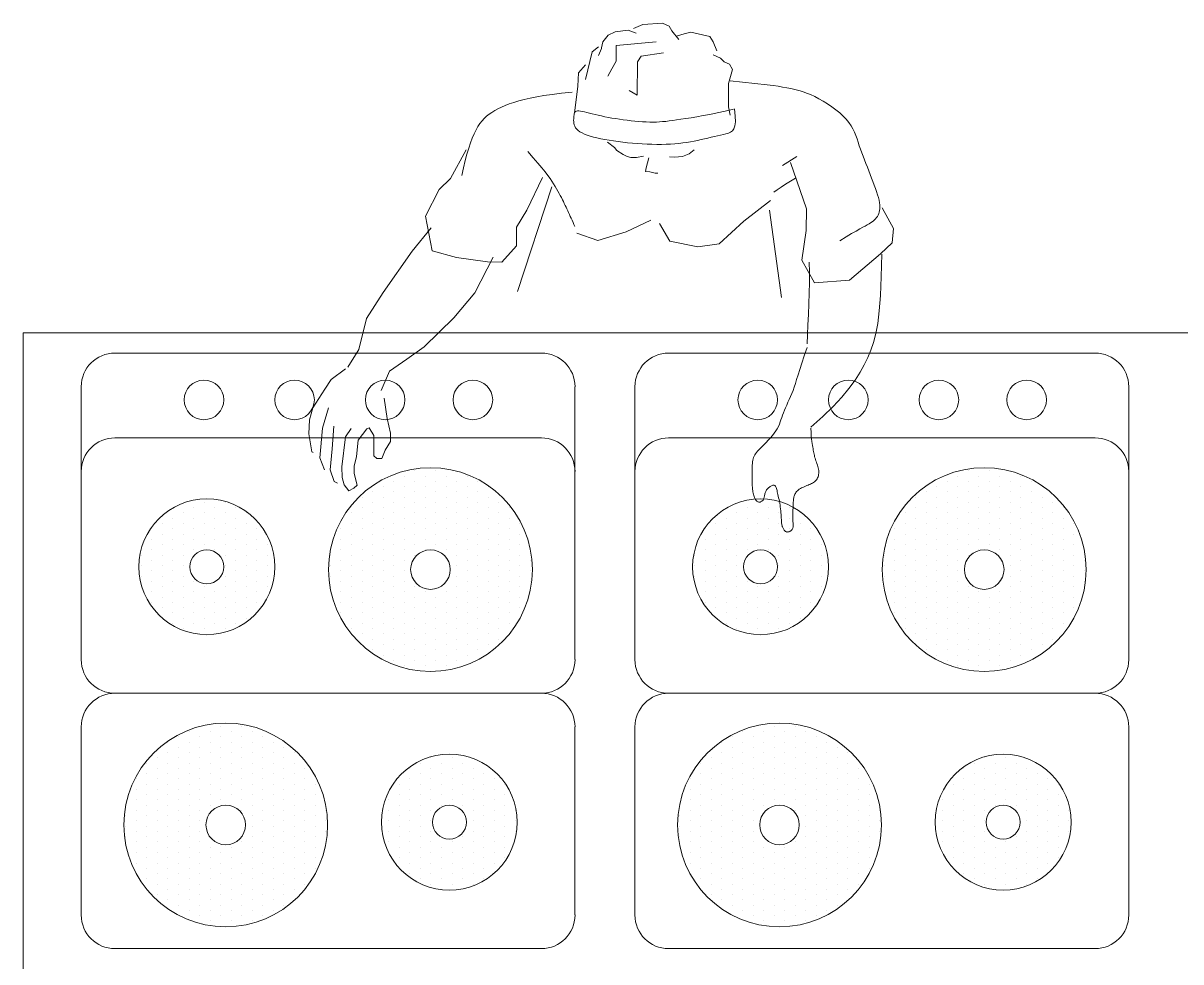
# Model space of a CAD drawing. Header units: inches. Extents: x -2770 to 3095, y -2847 to 3009.
# Drawn here: x 44.223 to 44.944, y 113.727 to 114.312 of the extents above; entities that cross this region are included whole.
import ezdxf

# ---------------------------------------------------------------- set-up
doc = ezdxf.new("R2010")
doc.units = ezdxf.units.IN
doc.header["$LTSCALE"] = 0.1
doc.header["$MEASUREMENT"] = 0
doc.layers.add('ARREDI attrezzature - furniture', color=175, linetype='Continuous', lineweight=9)

# ---------------------------------------------------------------- blocks, each defined once
blk = doc.blocks.new('*X6')
at = {"color": 0}
for p, q in [((105.8109, 122.8594), (105.8109, 122.8594)), ((105.8203, 122.8594), (105.8203, 122.8594)), ((105.8297, 122.8594), (105.8297, 122.8594)), ((105.8391, 122.8594), (105.8391, 122.8594)), ((105.7781, 122.85), (105.7781, 122.85)), ((105.7875, 122.85), (105.7875, 122.85)), ((105.7969, 122.85), (105.7969, 122.85)), ((105.8063, 122.85), (105.8063, 122.85)), ((105.8156, 122.85), (105.8156, 122.85)), ((105.825, 122.85), (105.825, 122.85)), ((105.8344, 122.85), (105.8344, 122.85)), ((105.8438, 122.85), (105.8438, 122.85)), ((105.8531, 122.85), (105.8531, 122.85)), ((105.8625, 122.85), (105.8625, 122.85)), ((105.7641, 122.8406), (105.7641, 122.8406)), ((105.7734, 122.8406), (105.7734, 122.8406)), ((105.7828, 122.8406), (105.7828, 122.8406)), ((105.7922, 122.8406), (105.7922, 122.8406)), ((105.8016, 122.8406), (105.8016, 122.8406)), ((105.8109, 122.8406), (105.8109, 122.8406)), ((105.8203, 122.8406), (105.8203, 122.8406)), ((105.8297, 122.8406), (105.8297, 122.8406)), ((105.8391, 122.8406), (105.8391, 122.8406)), ((105.8484, 122.8406), (105.8484, 122.8406)), ((105.8578, 122.8406), (105.8578, 122.8406)), ((105.8672, 122.8406), (105.8672, 122.8406)), ((105.8766, 122.8406), (105.8766, 122.8406)), ((105.7594, 122.8312), (105.7594, 122.8312)), ((105.7687, 122.8312), (105.7687, 122.8312)), ((105.7781, 122.8312), (105.7781, 122.8312)), ((105.7875, 122.8312), (105.7875, 122.8312)), ((105.7969, 122.8312), (105.7969, 122.8312)), ((105.8063, 122.8312), (105.8063, 122.8312)), ((105.8156, 122.8312), (105.8156, 122.8312)), ((105.825, 122.8312), (105.825, 122.8312)), ((105.8344, 122.8312), (105.8344, 122.8312)), ((105.8438, 122.8312), (105.8438, 122.8312)), ((105.8531, 122.8312), (105.8531, 122.8312)), ((105.8625, 122.8312), (105.8625, 122.8312)), ((105.8719, 122.8312), (105.8719, 122.8312)), ((105.8812, 122.8312), (105.8812, 122.8312)), ((105.7547, 122.8219), (105.7547, 122.8219)), ((105.7641, 122.8219), (105.7641, 122.8219)), ((105.7734, 122.8219), (105.7734, 122.8219)), ((105.7828, 122.8219), (105.7828, 122.8219)), ((105.7922, 122.8219), (105.7922, 122.8219)), ((105.8016, 122.8219), (105.8016, 122.8219)), ((105.8109, 122.8219), (105.8109, 122.8219)), ((105.8203, 122.8219), (105.8203, 122.8219)), ((105.8297, 122.8219), (105.8297, 122.8219)), ((105.8391, 122.8219), (105.8391, 122.8219)), ((105.8484, 122.8219), (105.8484, 122.8219)), ((105.8578, 122.8219), (105.8578, 122.8219)), ((105.8672, 122.8219), (105.8672, 122.8219)), ((105.8766, 122.8219), (105.8766, 122.8219)), ((105.8859, 122.8219), (105.8859, 122.8219)), ((105.8953, 122.8219), (105.8953, 122.8219)), ((105.75, 122.8125), (105.75, 122.8125)), ((105.7594, 122.8125), (105.7594, 122.8125)), ((105.7687, 122.8125), (105.7687, 122.8125)), ((105.7781, 122.8125), (105.7781, 122.8125)), ((105.7875, 122.8125), (105.7875, 122.8125)), ((105.7969, 122.8125), (105.7969, 122.8125)), ((105.8063, 122.8125), (105.8063, 122.8125)), ((105.8156, 122.8125), (105.8156, 122.8125)), ((105.825, 122.8125), (105.825, 122.8125)), ((105.8344, 122.8125), (105.8344, 122.8125)), ((105.8438, 122.8125), (105.8438, 122.8125)), ((105.8531, 122.8125), (105.8531, 122.8125)), ((105.8625, 122.8125), (105.8625, 122.8125)), ((105.8719, 122.8125), (105.8719, 122.8125)), ((105.8812, 122.8125), (105.8812, 122.8125)), ((105.8906, 122.8125), (105.8906, 122.8125)), ((105.9, 122.8125), (105.9, 122.8125)), ((105.7453, 122.8031), (105.7453, 122.8031)), ((105.7547, 122.8031), (105.7547, 122.8031)), ((105.7641, 122.8031), (105.7641, 122.8031)), ((105.7734, 122.8031), (105.7734, 122.8031)), ((105.7828, 122.8031), (105.7828, 122.8031)), ((105.7922, 122.8031), (105.7922, 122.8031)), ((105.8016, 122.8031), (105.8016, 122.8031)), ((105.8109, 122.8031), (105.8109, 122.8031)), ((105.8203, 122.8031), (105.8203, 122.8031)), ((105.8297, 122.8031), (105.8297, 122.8031)), ((105.8391, 122.8031), (105.8391, 122.8031)), ((105.8484, 122.8031), (105.8484, 122.8031)), ((105.8578, 122.8031), (105.8578, 122.8031)), ((105.8672, 122.8031), (105.8672, 122.8031)), ((105.8766, 122.8031), (105.8766, 122.8031)), ((105.8859, 122.8031), (105.8859, 122.8031)), ((105.8953, 122.8031), (105.8953, 122.8031)), ((105.9047, 122.8031), (105.9047, 122.8031)), ((105.7406, 122.7938), (105.7406, 122.7938)), ((105.75, 122.7938), (105.75, 122.7938)), ((105.7594, 122.7938), (105.7594, 122.7938)), ((105.7687, 122.7938), (105.7687, 122.7938)), ((105.7781, 122.7938), (105.7781, 122.7938)), ((105.7875, 122.7938), (105.7875, 122.7938)), ((105.7969, 122.7938), (105.7969, 122.7938)), ((105.8063, 122.7938), (105.8063, 122.7938)), ((105.8156, 122.7938), (105.8156, 122.7938)), ((105.825, 122.7938), (105.825, 122.7938)), ((105.8344, 122.7938), (105.8344, 122.7938)), ((105.8438, 122.7938), (105.8438, 122.7938)), ((105.8531, 122.7938), (105.8531, 122.7938)), ((105.8625, 122.7938), (105.8625, 122.7938)), ((105.8719, 122.7938), (105.8719, 122.7938)), ((105.8812, 122.7938), (105.8812, 122.7938)), ((105.8906, 122.7938), (105.8906, 122.7938)), ((105.9, 122.7938), (105.9, 122.7938)), ((105.7313, 122.775), (105.7313, 122.775)), ((105.7359, 122.7844), (105.7359, 122.7844)), ((105.7406, 122.775), (105.7406, 122.775)), ((105.7453, 122.7844), (105.7453, 122.7844)), ((105.75, 122.775), (105.75, 122.775)), ((105.7547, 122.7844), (105.7547, 122.7844)), ((105.7594, 122.775), (105.7594, 122.775)), ((105.7641, 122.7844), (105.7641, 122.7844)), ((105.7687, 122.775), (105.7687, 122.775)), ((105.7734, 122.7844), (105.7734, 122.7844)), ((105.7781, 122.775), (105.7781, 122.775)), ((105.7828, 122.7844), (105.7828, 122.7844)), ((105.7875, 122.775), (105.7875, 122.775)), ((105.7922, 122.7844), (105.7922, 122.7844)), ((105.7969, 122.775), (105.7969, 122.775)), ((105.8016, 122.7844), (105.8016, 122.7844)), ((105.8391, 122.7844), (105.8391, 122.7844)), ((105.8438, 122.775), (105.8438, 122.775)), ((105.8484, 122.7844), (105.8484, 122.7844)), ((105.8531, 122.775), (105.8531, 122.775)), ((105.8578, 122.7844), (105.8578, 122.7844)), ((105.8625, 122.775), (105.8625, 122.775)), ((105.8672, 122.7844), (105.8672, 122.7844)), ((105.8719, 122.775), (105.8719, 122.775)), ((105.8766, 122.7844), (105.8766, 122.7844)), ((105.8812, 122.775), (105.8812, 122.775)), ((105.8859, 122.7844), (105.8859, 122.7844)), ((105.8906, 122.775), (105.8906, 122.775)), ((105.8953, 122.7844), (105.8953, 122.7844)), ((105.9, 122.775), (105.9, 122.775)), ((105.9047, 122.7844), (105.9047, 122.7844)), ((105.9094, 122.775), (105.9094, 122.775)), ((105.7359, 122.7656), (105.7359, 122.7656)), ((105.7453, 122.7656), (105.7453, 122.7656)), ((105.7547, 122.7656), (105.7547, 122.7656)), ((105.7641, 122.7656), (105.7641, 122.7656)), ((105.7734, 122.7656), (105.7734, 122.7656)), ((105.7828, 122.7656), (105.7828, 122.7656)), ((105.7922, 122.7656), (105.7922, 122.7656)), ((105.8016, 122.7656), (105.8016, 122.7656)), ((105.8391, 122.7656), (105.8391, 122.7656)), ((105.8484, 122.7656), (105.8484, 122.7656)), ((105.8578, 122.7656), (105.8578, 122.7656)), ((105.8672, 122.7656), (105.8672, 122.7656)), ((105.8766, 122.7656), (105.8766, 122.7656)), ((105.8859, 122.7656), (105.8859, 122.7656)), ((105.8953, 122.7656), (105.8953, 122.7656)), ((105.9047, 122.7656), (105.9047, 122.7656)), ((105.7406, 122.7562), (105.7406, 122.7562)), ((105.75, 122.7562), (105.75, 122.7562)), ((105.7594, 122.7562), (105.7594, 122.7562)), ((105.7687, 122.7562), (105.7687, 122.7562)), ((105.7781, 122.7562), (105.7781, 122.7562)), ((105.7875, 122.7562), (105.7875, 122.7562)), ((105.7969, 122.7562), (105.7969, 122.7562)), ((105.8063, 122.7562), (105.8063, 122.7562)), ((105.8344, 122.7562), (105.8344, 122.7562)), ((105.8438, 122.7562), (105.8438, 122.7562)), ((105.8531, 122.7562), (105.8531, 122.7562)), ((105.8625, 122.7562), (105.8625, 122.7562)), ((105.8719, 122.7562), (105.8719, 122.7562)), ((105.8812, 122.7562), (105.8812, 122.7562)), ((105.8906, 122.7562), (105.8906, 122.7562)), ((105.9, 122.7562), (105.9, 122.7562)), ((105.9094, 122.7562), (105.9094, 122.7562)), ((105.7359, 122.7469), (105.7359, 122.7469)), ((105.7453, 122.7469), (105.7453, 122.7469)), ((105.7547, 122.7469), (105.7547, 122.7469)), ((105.7641, 122.7469), (105.7641, 122.7469)), ((105.7734, 122.7469), (105.7734, 122.7469)), ((105.7828, 122.7469), (105.7828, 122.7469)), ((105.7922, 122.7469), (105.7922, 122.7469)), ((105.8016, 122.7469), (105.8016, 122.7469)), ((105.8109, 122.7469), (105.8109, 122.7469)), ((105.8203, 122.7469), (105.8203, 122.7469)), ((105.8297, 122.7469), (105.8297, 122.7469)), ((105.8391, 122.7469), (105.8391, 122.7469)), ((105.8484, 122.7469), (105.8484, 122.7469)), ((105.8578, 122.7469), (105.8578, 122.7469)), ((105.8672, 122.7469), (105.8672, 122.7469)), ((105.8766, 122.7469), (105.8766, 122.7469)), ((105.8859, 122.7469), (105.8859, 122.7469)), ((105.8953, 122.7469), (105.8953, 122.7469)), ((105.9047, 122.7469), (105.9047, 122.7469)), ((105.7406, 122.7375), (105.7406, 122.7375)), ((105.75, 122.7375), (105.75, 122.7375)), ((105.7594, 122.7375), (105.7594, 122.7375)), ((105.7687, 122.7375), (105.7687, 122.7375)), ((105.7781, 122.7375), (105.7781, 122.7375)), ((105.7875, 122.7375), (105.7875, 122.7375)), ((105.7969, 122.7375), (105.7969, 122.7375)), ((105.8063, 122.7375), (105.8063, 122.7375)), ((105.8156, 122.7375), (105.8156, 122.7375)), ((105.825, 122.7375), (105.825, 122.7375)), ((105.8344, 122.7375), (105.8344, 122.7375)), ((105.8438, 122.7375), (105.8438, 122.7375)), ((105.8531, 122.7375), (105.8531, 122.7375)), ((105.8625, 122.7375), (105.8625, 122.7375)), ((105.8719, 122.7375), (105.8719, 122.7375)), ((105.8812, 122.7375), (105.8812, 122.7375)), ((105.8906, 122.7375), (105.8906, 122.7375)), ((105.9, 122.7375), (105.9, 122.7375)), ((105.7453, 122.7281), (105.7453, 122.7281)), ((105.7547, 122.7281), (105.7547, 122.7281)), ((105.7641, 122.7281), (105.7641, 122.7281)), ((105.7734, 122.7281), (105.7734, 122.7281)), ((105.7828, 122.7281), (105.7828, 122.7281)), ((105.7922, 122.7281), (105.7922, 122.7281)), ((105.8016, 122.7281), (105.8016, 122.7281)), ((105.8109, 122.7281), (105.8109, 122.7281)), ((105.8203, 122.7281), (105.8203, 122.7281)), ((105.8297, 122.7281), (105.8297, 122.7281)), ((105.8391, 122.7281), (105.8391, 122.7281)), ((105.8484, 122.7281), (105.8484, 122.7281)), ((105.8578, 122.7281), (105.8578, 122.7281)), ((105.8672, 122.7281), (105.8672, 122.7281)), ((105.8766, 122.7281), (105.8766, 122.7281)), ((105.8859, 122.7281), (105.8859, 122.7281)), ((105.8953, 122.7281), (105.8953, 122.7281)), ((105.75, 122.7188), (105.75, 122.7188)), ((105.7594, 122.7188), (105.7594, 122.7188)), ((105.7687, 122.7188), (105.7687, 122.7188)), ((105.7781, 122.7188), (105.7781, 122.7188)), ((105.7875, 122.7188), (105.7875, 122.7188)), ((105.7969, 122.7188), (105.7969, 122.7188)), ((105.8063, 122.7188), (105.8063, 122.7188)), ((105.8156, 122.7188), (105.8156, 122.7188)), ((105.825, 122.7188), (105.825, 122.7188)), ((105.8344, 122.7188), (105.8344, 122.7188)), ((105.8438, 122.7188), (105.8438, 122.7188)), ((105.8531, 122.7188), (105.8531, 122.7188)), ((105.8625, 122.7188), (105.8625, 122.7188)), ((105.8719, 122.7188), (105.8719, 122.7188)), ((105.8812, 122.7188), (105.8812, 122.7188)), ((105.8906, 122.7188), (105.8906, 122.7188)), ((105.7547, 122.7094), (105.7547, 122.7094)), ((105.7641, 122.7094), (105.7641, 122.7094)), ((105.7734, 122.7094), (105.7734, 122.7094)), ((105.7828, 122.7094), (105.7828, 122.7094)), ((105.7922, 122.7094), (105.7922, 122.7094)), ((105.8016, 122.7094), (105.8016, 122.7094)), ((105.8109, 122.7094), (105.8109, 122.7094)), ((105.8203, 122.7094), (105.8203, 122.7094)), ((105.8297, 122.7094), (105.8297, 122.7094)), ((105.8391, 122.7094), (105.8391, 122.7094)), ((105.8484, 122.7094), (105.8484, 122.7094)), ((105.8578, 122.7094), (105.8578, 122.7094)), ((105.8672, 122.7094), (105.8672, 122.7094)), ((105.8766, 122.7094), (105.8766, 122.7094)), ((105.8859, 122.7094), (105.8859, 122.7094)), ((105.7687, 122.7), (105.7687, 122.7)), ((105.7781, 122.7), (105.7781, 122.7)), ((105.7875, 122.7), (105.7875, 122.7)), ((105.7969, 122.7), (105.7969, 122.7)), ((105.8063, 122.7), (105.8063, 122.7)), ((105.8156, 122.7), (105.8156, 122.7)), ((105.825, 122.7), (105.825, 122.7)), ((105.8344, 122.7), (105.8344, 122.7)), ((105.8438, 122.7), (105.8438, 122.7)), ((105.8531, 122.7), (105.8531, 122.7)), ((105.8625, 122.7), (105.8625, 122.7)), ((105.8719, 122.7), (105.8719, 122.7)), ((105.7828, 122.6906), (105.7828, 122.6906)), ((105.7922, 122.6906), (105.7922, 122.6906)), ((105.8016, 122.6906), (105.8016, 122.6906)), ((105.8109, 122.6906), (105.8109, 122.6906)), ((105.8203, 122.6906), (105.8203, 122.6906)), ((105.8297, 122.6906), (105.8297, 122.6906)), ((105.8391, 122.6906), (105.8391, 122.6906)), ((105.8484, 122.6906), (105.8484, 122.6906)), ((105.8578, 122.6906), (105.8578, 122.6906)), ((105.8063, 122.6813), (105.8063, 122.6813)), ((105.8156, 122.6813), (105.8156, 122.6813)), ((105.825, 122.6813), (105.825, 122.6813)), ((105.8344, 122.6813), (105.8344, 122.6813))]:
    blk.add_line(p, q, dxfattribs=at)
blk = doc.blocks.new('*X7')
at = {"color": 0}
for p, q in [((105.7969, 122.625), (105.7969, 122.625)), ((105.8063, 122.625), (105.8063, 122.625)), ((105.8156, 122.625), (105.8156, 122.625)), ((105.825, 122.625), (105.825, 122.625)), ((105.8344, 122.625), (105.8344, 122.625)), ((105.8438, 122.625), (105.8438, 122.625)), ((105.7922, 122.6156), (105.7922, 122.6156)), ((105.8016, 122.6156), (105.8016, 122.6156)), ((105.8109, 122.6156), (105.8109, 122.6156)), ((105.8203, 122.6156), (105.8203, 122.6156)), ((105.8297, 122.6156), (105.8297, 122.6156)), ((105.8391, 122.6156), (105.8391, 122.6156)), ((105.8484, 122.6156), (105.8484, 122.6156)), ((105.8578, 122.6156), (105.8578, 122.6156)), ((105.7781, 122.6063), (105.7781, 122.6063)), ((105.7875, 122.6063), (105.7875, 122.6063)), ((105.7969, 122.6063), (105.7969, 122.6063)), ((105.8063, 122.6063), (105.8063, 122.6063)), ((105.8156, 122.6063), (105.8156, 122.6063)), ((105.825, 122.6063), (105.825, 122.6063)), ((105.8344, 122.6063), (105.8344, 122.6063)), ((105.8438, 122.6063), (105.8438, 122.6063)), ((105.8531, 122.6063), (105.8531, 122.6063)), ((105.8625, 122.6063), (105.8625, 122.6063)), ((105.8719, 122.6063), (105.8719, 122.6063)), ((105.7734, 122.5969), (105.7734, 122.5969)), ((105.7828, 122.5969), (105.7828, 122.5969)), ((105.7922, 122.5969), (105.7922, 122.5969)), ((105.8016, 122.5969), (105.8016, 122.5969)), ((105.8109, 122.5969), (105.8109, 122.5969)), ((105.8203, 122.5969), (105.8203, 122.5969)), ((105.8297, 122.5969), (105.8297, 122.5969)), ((105.8391, 122.5969), (105.8391, 122.5969)), ((105.8484, 122.5969), (105.8484, 122.5969)), ((105.8578, 122.5969), (105.8578, 122.5969)), ((105.8672, 122.5969), (105.8672, 122.5969)), ((105.8766, 122.5969), (105.8766, 122.5969)), ((105.7641, 122.5781), (105.7641, 122.5781)), ((105.7687, 122.5875), (105.7687, 122.5875)), ((105.7734, 122.5781), (105.7734, 122.5781)), ((105.7781, 122.5875), (105.7781, 122.5875)), ((105.7828, 122.5781), (105.7828, 122.5781)), ((105.7875, 122.5875), (105.7875, 122.5875)), ((105.7922, 122.5781), (105.7922, 122.5781)), ((105.7969, 122.5875), (105.7969, 122.5875)), ((105.8016, 122.5781), (105.8016, 122.5781)), ((105.8063, 122.5875), (105.8063, 122.5875)), ((105.8156, 122.5875), (105.8156, 122.5875)), ((105.825, 122.5875), (105.825, 122.5875)), ((105.8344, 122.5875), (105.8344, 122.5875)), ((105.8391, 122.5781), (105.8391, 122.5781)), ((105.8438, 122.5875), (105.8438, 122.5875)), ((105.8484, 122.5781), (105.8484, 122.5781)), ((105.8531, 122.5875), (105.8531, 122.5875)), ((105.8578, 122.5781), (105.8578, 122.5781)), ((105.8625, 122.5875), (105.8625, 122.5875)), ((105.8672, 122.5781), (105.8672, 122.5781)), ((105.8719, 122.5875), (105.8719, 122.5875)), ((105.8766, 122.5781), (105.8766, 122.5781)), ((105.8812, 122.5875), (105.8812, 122.5875)), ((105.7687, 122.5687), (105.7687, 122.5687)), ((105.7781, 122.5687), (105.7781, 122.5687)), ((105.7875, 122.5687), (105.7875, 122.5687)), ((105.7969, 122.5687), (105.7969, 122.5687)), ((105.8063, 122.5687), (105.8063, 122.5687)), ((105.8438, 122.5687), (105.8438, 122.5687)), ((105.8531, 122.5687), (105.8531, 122.5687)), ((105.8625, 122.5687), (105.8625, 122.5687)), ((105.8719, 122.5687), (105.8719, 122.5687)), ((105.8812, 122.5687), (105.8812, 122.5687)), ((105.7734, 122.5594), (105.7734, 122.5594)), ((105.7828, 122.5594), (105.7828, 122.5594)), ((105.7922, 122.5594), (105.7922, 122.5594)), ((105.8016, 122.5594), (105.8016, 122.5594)), ((105.8109, 122.5594), (105.8109, 122.5594)), ((105.8391, 122.5594), (105.8391, 122.5594)), ((105.8484, 122.5594), (105.8484, 122.5594)), ((105.8578, 122.5594), (105.8578, 122.5594)), ((105.8672, 122.5594), (105.8672, 122.5594)), ((105.8766, 122.5594), (105.8766, 122.5594)), ((105.7687, 122.55), (105.7687, 122.55)), ((105.7781, 122.55), (105.7781, 122.55)), ((105.7875, 122.55), (105.7875, 122.55)), ((105.7969, 122.55), (105.7969, 122.55)), ((105.8063, 122.55), (105.8063, 122.55)), ((105.8156, 122.55), (105.8156, 122.55)), ((105.825, 122.55), (105.825, 122.55)), ((105.8344, 122.55), (105.8344, 122.55)), ((105.8438, 122.55), (105.8438, 122.55)), ((105.8531, 122.55), (105.8531, 122.55)), ((105.8625, 122.55), (105.8625, 122.55)), ((105.8719, 122.55), (105.8719, 122.55)), ((105.7734, 122.5406), (105.7734, 122.5406)), ((105.7828, 122.5406), (105.7828, 122.5406)), ((105.7922, 122.5406), (105.7922, 122.5406)), ((105.8016, 122.5406), (105.8016, 122.5406)), ((105.8109, 122.5406), (105.8109, 122.5406)), ((105.8203, 122.5406), (105.8203, 122.5406)), ((105.8297, 122.5406), (105.8297, 122.5406)), ((105.8391, 122.5406), (105.8391, 122.5406)), ((105.8484, 122.5406), (105.8484, 122.5406)), ((105.8578, 122.5406), (105.8578, 122.5406)), ((105.8672, 122.5406), (105.8672, 122.5406)), ((105.7875, 122.5312), (105.7875, 122.5312)), ((105.7969, 122.5312), (105.7969, 122.5312)), ((105.8063, 122.5312), (105.8063, 122.5312)), ((105.8156, 122.5312), (105.8156, 122.5312)), ((105.825, 122.5312), (105.825, 122.5312)), ((105.8344, 122.5312), (105.8344, 122.5312)), ((105.8438, 122.5312), (105.8438, 122.5312)), ((105.8531, 122.5312), (105.8531, 122.5312)), ((105.8625, 122.5312), (105.8625, 122.5312)), ((105.7922, 122.5219), (105.7922, 122.5219)), ((105.8016, 122.5219), (105.8016, 122.5219)), ((105.8109, 122.5219), (105.8109, 122.5219)), ((105.8203, 122.5219), (105.8203, 122.5219)), ((105.8297, 122.5219), (105.8297, 122.5219)), ((105.8391, 122.5219), (105.8391, 122.5219)), ((105.8484, 122.5219), (105.8484, 122.5219)), ((105.8578, 122.5219), (105.8578, 122.5219)), ((105.8156, 122.5125), (105.8156, 122.5125)), ((105.825, 122.5125), (105.825, 122.5125)), ((105.8344, 122.5125), (105.8344, 122.5125))]:
    blk.add_line(p, q, dxfattribs=at)

msp = doc.modelspace()

# ---------------------------------------------------------------- linework, layer by layer
at = {"layer": 'ARREDI attrezzature - furniture'}
for p, q in [((44.60935, 114.31086), (44.60354, 114.30837)), ((44.62166, 114.31179), (44.60935, 114.31086)), ((44.62574, 114.30999), (44.62166, 114.31179)), ((44.62738, 114.307), (44.62574, 114.30999)), ((44.58783, 114.30424), (44.58443, 114.30023)), ((44.59214, 114.30635), (44.58783, 114.30424)), ((44.60017, 114.30733), (44.59214, 114.30635)), ((44.60518, 114.30551), (44.60017, 114.30733)), ((44.63178, 114.30155), (44.62738, 114.307)), ((44.635, 114.30515), (44.63032, 114.30372)), ((44.63911, 114.30618), (44.635, 114.30515)), ((44.651, 114.30347), (44.63911, 114.30618)), ((44.6532, 114.3002), (44.651, 114.30347)), ((44.58178, 114.29703), (44.57783, 114.29383)), ((44.58363, 114.29592), (44.58171, 114.29163)), ((44.58443, 114.30023), (44.58363, 114.29633)), ((44.58363, 114.29633), (44.58363, 114.29592)), ((44.59279, 114.29797), (44.59267, 114.28812)), ((44.6176, 114.30023), (44.59279, 114.29797)), ((44.65537, 114.29464), (44.6532, 114.3002)), ((44.57783, 114.29383), (44.57352, 114.27674)), ((44.59267, 114.28812), (44.59, 114.28343)), ((44.60836, 114.2913), (44.60608, 114.28768)), ((44.62218, 114.29329), (44.60836, 114.2913)), ((44.65774, 114.28989), (44.6531, 114.29211)), ((44.65995, 114.2877), (44.65774, 114.28989)), ((44.56928, 114.28084), (44.56881, 114.27248)), ((44.57363, 114.28592), (44.56928, 114.28084)), ((44.59, 114.28343), (44.58752, 114.27873)), ((44.60608, 114.28768), (44.60583, 114.2669)), ((44.66328, 114.28618), (44.65995, 114.2877)), ((44.66276, 114.27417), (44.66511, 114.28292)), ((44.66511, 114.28292), (44.66328, 114.28618)), ((44.66267, 114.26661), (44.66276, 114.27417)), ((44.66371, 114.27578), (44.6868, 114.27338)), ((44.54778, 114.26667), (44.54323, 114.2659)), ((44.55291, 114.26742), (44.54778, 114.26667)), ((44.55875, 114.26816), (44.55291, 114.26742)), ((44.56542, 114.26889), (44.55875, 114.26816)), ((44.56881, 114.27248), (44.56674, 114.25577)), ((44.60583, 114.2669), (44.60083, 114.26993)), ((44.66258, 114.25959), (44.66267, 114.26661)), ((44.6868, 114.27338), (44.69044, 114.27292)), ((44.69044, 114.27292), (44.69353, 114.27247)), ((44.69353, 114.27247), (44.69628, 114.27202)), ((44.69628, 114.27202), (44.6989, 114.27155)), ((44.6989, 114.27155), (44.70144, 114.27105)), ((44.70144, 114.27105), (44.70391, 114.27049)), ((44.70391, 114.27049), (44.70636, 114.26986)), ((44.70636, 114.26986), (44.70879, 114.26913)), ((44.70879, 114.26913), (44.71125, 114.26827)), ((44.71125, 114.26827), (44.71375, 114.26726)), ((44.71375, 114.26726), (44.71633, 114.26609)), ((44.52125, 114.25947), (44.51911, 114.25842)), ((44.52359, 114.26049), (44.52125, 114.25947)), ((44.52615, 114.26149), (44.52359, 114.26049)), ((44.52896, 114.26245), (44.52615, 114.26149)), ((44.53205, 114.26337), (44.52896, 114.26245)), ((44.53544, 114.26426), (44.53205, 114.26337)), ((44.53915, 114.2651), (44.53544, 114.26426)), ((44.54323, 114.2659), (44.53915, 114.2651)), ((44.66364, 114.25459), (44.66258, 114.25959)), ((44.71633, 114.26609), (44.71898, 114.26474)), ((44.71898, 114.26474), (44.72169, 114.26322)), ((44.72169, 114.26322), (44.72438, 114.26155)), ((44.72438, 114.26155), (44.72703, 114.25977)), ((44.72703, 114.25977), (44.72956, 114.25789)), ((44.51061, 114.25247), (44.50923, 114.25096)), ((44.51207, 114.25383), (44.51061, 114.25247)), ((44.51364, 114.25507), (44.51207, 114.25383)), ((44.51532, 114.25623), (44.51364, 114.25507)), ((44.51714, 114.25734), (44.51532, 114.25623)), ((44.51911, 114.25842), (44.51714, 114.25734)), ((44.56628, 114.25219), (44.56625, 114.25129)), ((44.56633, 114.25305), (44.56628, 114.25219)), ((44.56639, 114.25386), (44.56633, 114.25305)), ((44.56647, 114.2546), (44.56639, 114.25386)), ((44.5666, 114.25527), (44.56647, 114.2546)), ((44.56679, 114.25585), (44.5666, 114.25527)), ((44.56707, 114.25634), (44.56679, 114.25585)), ((44.56746, 114.25673), (44.56707, 114.25634)), ((44.56798, 114.257), (44.56746, 114.25673)), ((44.56865, 114.25714), (44.56798, 114.257)), ((44.56949, 114.25715), (44.56865, 114.25714)), ((44.57051, 114.25704), (44.56949, 114.25715)), ((44.57168, 114.25683), (44.57051, 114.25704)), ((44.573, 114.25653), (44.57168, 114.25683)), ((44.57445, 114.25617), (44.573, 114.25653)), ((44.57605, 114.25576), (44.57445, 114.25617)), ((44.57776, 114.25532), (44.57605, 114.25576)), ((44.57959, 114.25487), (44.57776, 114.25532)), ((44.58152, 114.25442), (44.57959, 114.25487)), ((44.58355, 114.25398), (44.58152, 114.25442)), ((44.58566, 114.25354), (44.58355, 114.25398)), ((44.58785, 114.25313), (44.58566, 114.25354)), ((44.5901, 114.25272), (44.58785, 114.25313)), ((44.59241, 114.25234), (44.5901, 114.25272)), ((44.59477, 114.25198), (44.59241, 114.25234)), ((44.59716, 114.25164), (44.59477, 114.25198)), ((44.63303, 114.25191), (44.63033, 114.25151)), ((44.63603, 114.25236), (44.63303, 114.25191)), ((44.63934, 114.25288), (44.63603, 114.25236)), ((44.64296, 114.25349), (44.63934, 114.25288)), ((44.6469, 114.25418), (44.64296, 114.25349)), ((44.65114, 114.25499), (44.6469, 114.25418)), ((44.6557, 114.25592), (44.65114, 114.25499)), ((44.66056, 114.25698), (44.6557, 114.25592)), ((44.66574, 114.2582), (44.66056, 114.25698)), ((44.66691, 114.25388), (44.66648, 114.25847)), ((44.66695, 114.25037), (44.66691, 114.25388)), ((44.72956, 114.25789), (44.73195, 114.25595)), ((44.73195, 114.25595), (44.73412, 114.25396)), ((44.73412, 114.25396), (44.73603, 114.25195)), ((44.73603, 114.25195), (44.73766, 114.24994)), ((44.50547, 114.24526), (44.50429, 114.24287)), ((44.50668, 114.24739), (44.50547, 114.24526)), ((44.50792, 114.24928), (44.50668, 114.24739)), ((44.50923, 114.25096), (44.50792, 114.24928)), ((44.56625, 114.25129), (44.56628, 114.25037)), ((44.56628, 114.25037), (44.56639, 114.24942)), ((44.56639, 114.24942), (44.5666, 114.24848)), ((44.5666, 114.24848), (44.56694, 114.24755)), ((44.56694, 114.24755), (44.56745, 114.24664)), ((44.56745, 114.24664), (44.56814, 114.24576)), ((44.56814, 114.24576), (44.56904, 114.24493)), ((44.56904, 114.24493), (44.57014, 114.24415)), ((44.59958, 114.25133), (44.59716, 114.25164)), ((44.60201, 114.25105), (44.59958, 114.25133)), ((44.60442, 114.2508), (44.60201, 114.25105)), ((44.60681, 114.25059), (44.60442, 114.2508)), ((44.60916, 114.25043), (44.60681, 114.25059)), ((44.61144, 114.2503), (44.60916, 114.25043)), ((44.61365, 114.25022), (44.61144, 114.2503)), ((44.61575, 114.2502), (44.61365, 114.25022)), ((44.61775, 114.25023), (44.61575, 114.2502)), ((44.61969, 114.25031), (44.61775, 114.25023)), ((44.62162, 114.25044), (44.61969, 114.25031)), ((44.6236, 114.25063), (44.62162, 114.25044)), ((44.62567, 114.25087), (44.6236, 114.25063)), ((44.6279, 114.25116), (44.62567, 114.25087)), ((44.63033, 114.25151), (44.6279, 114.25116)), ((44.66394, 114.24386), (44.66509, 114.24467)), ((44.66509, 114.24467), (44.666, 114.24592)), ((44.666, 114.24592), (44.66663, 114.24776)), ((44.66663, 114.24776), (44.66695, 114.25037)), ((44.73766, 114.24994), (44.73901, 114.24792)), ((44.73901, 114.24792), (44.74015, 114.2459)), ((44.74015, 114.2459), (44.74112, 114.24387)), ((44.50313, 114.24019), (44.502, 114.2372)), ((44.50429, 114.24287), (44.50313, 114.24019)), ((44.57014, 114.24415), (44.57145, 114.24341)), ((44.57145, 114.24341), (44.57295, 114.24271)), ((44.57295, 114.24271), (44.57464, 114.24205)), ((44.57464, 114.24205), (44.57651, 114.24143)), ((44.57651, 114.24143), (44.57856, 114.24085)), ((44.57856, 114.24085), (44.58078, 114.2403)), ((44.58078, 114.2403), (44.58316, 114.23978)), ((44.58316, 114.23978), (44.58568, 114.23929)), ((44.58568, 114.23929), (44.58833, 114.23884)), ((44.59164, 114.23427), (44.58739, 114.2377)), ((44.58833, 114.23884), (44.59109, 114.23842)), ((44.59109, 114.23842), (44.59395, 114.23803)), ((44.59395, 114.23803), (44.59688, 114.23768)), ((44.59688, 114.23768), (44.59986, 114.23736)), ((44.6342, 114.23719), (44.6366, 114.23754)), ((44.6366, 114.23754), (44.63893, 114.23793)), ((44.63893, 114.23793), (44.64121, 114.23835)), ((44.64121, 114.23835), (44.64344, 114.23879)), ((44.64344, 114.23879), (44.64562, 114.23926)), ((44.64562, 114.23926), (44.64778, 114.23974)), ((44.64778, 114.23974), (44.6499, 114.24022)), ((44.6499, 114.24022), (44.65196, 114.2407)), ((44.65196, 114.2407), (44.65396, 114.24118)), ((44.65396, 114.24118), (44.65588, 114.24164)), ((44.65588, 114.24164), (44.65772, 114.24209)), ((44.65772, 114.24209), (44.65946, 114.24252)), ((44.65946, 114.24252), (44.66109, 114.24293)), ((44.66109, 114.24293), (44.6626, 114.24333)), ((44.6626, 114.24333), (44.66394, 114.24386)), ((44.74112, 114.24387), (44.74195, 114.24182)), ((44.74195, 114.24182), (44.7427, 114.23974)), ((44.7427, 114.23974), (44.74341, 114.23763)), ((44.74341, 114.23763), (44.74413, 114.23549)), ((44.49941, 114.23281), (44.48951, 114.21511)), ((44.49979, 114.23021), (44.49872, 114.22618)), ((44.50089, 114.23388), (44.49979, 114.23021)), ((44.502, 114.2372), (44.50089, 114.23388)), ((44.5411, 114.22794), (44.53761, 114.2318)), ((44.59311, 114.2325), (44.59164, 114.23427)), ((44.59699, 114.22989), (44.59311, 114.2325)), ((44.59986, 114.23736), (44.60289, 114.23708)), ((44.60289, 114.23708), (44.60593, 114.23683)), ((44.60593, 114.23683), (44.60898, 114.23663)), ((44.60898, 114.23663), (44.61202, 114.23647)), ((44.61202, 114.23647), (44.61503, 114.23635)), ((44.61503, 114.23635), (44.61801, 114.23629)), ((44.61801, 114.23629), (44.62092, 114.23628)), ((44.62092, 114.23628), (44.62376, 114.23634)), ((44.62376, 114.23634), (44.62652, 114.23646)), ((44.62652, 114.23646), (44.62917, 114.23664)), ((44.62917, 114.23664), (44.63173, 114.23689)), ((44.63173, 114.23689), (44.6342, 114.23719)), ((44.63819, 114.23046), (44.63406, 114.22876)), ((44.6412, 114.23299), (44.63819, 114.23046)), ((44.74413, 114.23549), (44.74488, 114.23331)), ((44.74488, 114.23331), (44.74568, 114.2311)), ((44.74568, 114.2311), (44.74651, 114.22886)), ((44.49872, 114.22618), (44.49766, 114.22175)), ((44.54403, 114.22459), (44.5411, 114.22794)), ((44.54647, 114.22169), (44.54403, 114.22459)), ((44.59958, 114.22877), (44.59699, 114.22989)), ((44.60181, 114.22807), (44.59958, 114.22877)), ((44.60535, 114.22803), (44.60181, 114.22807)), ((44.60984, 114.22905), (44.60535, 114.22803)), ((44.61299, 114.22794), (44.61143, 114.22175)), ((44.62903, 114.22842), (44.62586, 114.22845)), ((44.63406, 114.22876), (44.62903, 114.22842)), ((44.70512, 114.2287), (44.69629, 114.22314)), ((44.71125, 114.1961), (44.70135, 114.22497)), ((44.74651, 114.22886), (44.74736, 114.22661)), ((44.74736, 114.22661), (44.74824, 114.22434)), ((44.74824, 114.22434), (44.74912, 114.22207)), ((44.49766, 114.22175), (44.49661, 114.21691)), ((44.53716, 114.19536), (44.54692, 114.21576)), ((44.54848, 114.21918), (44.54647, 114.22169)), ((44.55015, 114.21699), (44.54848, 114.21918)), ((44.55154, 114.21505), (44.55015, 114.21699)), ((44.61143, 114.22175), (44.61103, 114.21946)), ((44.61103, 114.21946), (44.61363, 114.21915)), ((44.61363, 114.21915), (44.61698, 114.2183)), ((44.61698, 114.2183), (44.61865, 114.21828)), ((44.74912, 114.22207), (44.75001, 114.2198)), ((44.75001, 114.2198), (44.7509, 114.21755)), ((44.7509, 114.21755), (44.75177, 114.21531)), ((44.48951, 114.21511), (44.48253, 114.20817)), ((44.53127, 114.14457), (44.55276, 114.20977)), ((44.55271, 114.21331), (44.55154, 114.21505)), ((44.55375, 114.21168), (44.55271, 114.21331)), ((44.5547, 114.21012), (44.55375, 114.21168)), ((44.55559, 114.20862), (44.5547, 114.21012)), ((44.55642, 114.20717), (44.55559, 114.20862)), ((44.69552, 114.20969), (44.69307, 114.20808)), ((44.69821, 114.21142), (44.69552, 114.20969)), ((44.70117, 114.2133), (44.69821, 114.21142)), ((44.7044, 114.21535), (44.70117, 114.2133)), ((44.75177, 114.21531), (44.75262, 114.21311)), ((44.75262, 114.21311), (44.75343, 114.21096)), ((44.75343, 114.21096), (44.75418, 114.20888)), ((44.75418, 114.20888), (44.75487, 114.20688)), ((44.48253, 114.20817), (44.47394, 114.19168)), ((44.55719, 114.20577), (44.55642, 114.20717)), ((44.55792, 114.20442), (44.55719, 114.20577)), ((44.5586, 114.20312), (44.55792, 114.20442)), ((44.55924, 114.20186), (44.5586, 114.20312)), ((44.55984, 114.20064), (44.55924, 114.20186)), ((44.68888, 114.20143), (44.67231, 114.1885)), ((44.69307, 114.20808), (44.69085, 114.20658)), ((44.75487, 114.20688), (44.75547, 114.20497)), ((44.75547, 114.20497), (44.75599, 114.20317)), ((44.75599, 114.20317), (44.75639, 114.20151)), ((44.75639, 114.20151), (44.75667, 114.19998)), ((44.5307, 114.18464), (44.53716, 114.19536)), ((44.56042, 114.19946), (44.55984, 114.20064)), ((44.56098, 114.19831), (44.56042, 114.19946)), ((44.56151, 114.19718), (44.56098, 114.19831)), ((44.56204, 114.19607), (44.56151, 114.19718)), ((44.56256, 114.19495), (44.56204, 114.19607)), ((44.56308, 114.19381), (44.56256, 114.19495)), ((44.68827, 114.1953), (44.69562, 114.14094)), ((44.71108, 114.18273), (44.71125, 114.1961)), ((44.75671, 114.19506), (44.75648, 114.19406)), ((44.75667, 114.19998), (44.75683, 114.19858)), ((44.75684, 114.19613), (44.75671, 114.19506)), ((44.75683, 114.19858), (44.75689, 114.1973)), ((44.75689, 114.1973), (44.75684, 114.19613)), ((44.75841, 114.19687), (44.76534, 114.18396)), ((44.47394, 114.19168), (44.47815, 114.17003)), ((44.56361, 114.19266), (44.56308, 114.19381)), ((44.56414, 114.19148), (44.56361, 114.19266)), ((44.5647, 114.19025), (44.56414, 114.19148)), ((44.56526, 114.189), (44.5647, 114.19025)), ((44.56585, 114.18774), (44.56526, 114.189)), ((44.56645, 114.18647), (44.56585, 114.18774)), ((44.61434, 114.1892), (44.59892, 114.18175)), ((44.62621, 114.17593), (44.61977, 114.18695)), ((44.67231, 114.1885), (44.65681, 114.17446)), ((44.75117, 114.18737), (44.75016, 114.18676)), ((44.75208, 114.188), (44.75117, 114.18737)), ((44.75289, 114.18864), (44.75208, 114.188)), ((44.75363, 114.1893), (44.75289, 114.18864)), ((44.75428, 114.19), (44.75363, 114.1893)), ((44.75486, 114.19072), (44.75428, 114.19)), ((44.75537, 114.19148), (44.75486, 114.19072)), ((44.75581, 114.19229), (44.75537, 114.19148)), ((44.75618, 114.19315), (44.75581, 114.19229)), ((44.75648, 114.19406), (44.75618, 114.19315)), ((44.46566, 114.16977), (44.47758, 114.18434)), ((44.53056, 114.17317), (44.5307, 114.18464)), ((44.56707, 114.18522), (44.56645, 114.18647)), ((44.58137, 114.17647), (44.56829, 114.18103)), ((44.59892, 114.18175), (44.58137, 114.17647)), ((44.70825, 114.16428), (44.71108, 114.18273)), ((44.73933, 114.18069), (44.73602, 114.17865)), ((44.74209, 114.18233), (44.73933, 114.18069)), ((44.74436, 114.18362), (44.74209, 114.18233)), ((44.74623, 114.18464), (44.74436, 114.18362)), ((44.74777, 114.18545), (44.74623, 114.18464)), ((44.74905, 114.18614), (44.74777, 114.18545)), ((44.75016, 114.18676), (44.74905, 114.18614)), ((44.76534, 114.18396), (44.76448, 114.17506)), ((44.52149, 114.16302), (44.53056, 114.17317)), ((44.64365, 114.17244), (44.62621, 114.17593)), ((44.65681, 114.17446), (44.64365, 114.17244)), ((44.73602, 114.17865), (44.73206, 114.17613)), ((44.76448, 114.17506), (44.75731, 114.16813)), ((44.44764, 114.14408), (44.46566, 114.16977)), ((44.47815, 114.17003), (44.49338, 114.16593)), ((44.49338, 114.16593), (44.51254, 114.16313)), ((44.51612, 114.16605), (44.50467, 114.14392)), ((44.75731, 114.16813), (44.7381, 114.15176)), ((44.75777, 114.15377), (44.75806, 114.16785)), ((44.51254, 114.16313), (44.52149, 114.16302)), ((44.71628, 114.15014), (44.70825, 114.16428)), ((44.71311, 114.15675), (44.71289, 114.16287)), ((44.71312, 114.15032), (44.71311, 114.15675)), ((44.7381, 114.15176), (44.71628, 114.15014)), ((44.75727, 114.14215), (44.75777, 114.15377)), ((44.43719, 114.12787), (44.44764, 114.14408)), ((44.50467, 114.14392), (44.49162, 114.12829)), ((44.71272, 114.13702), (44.71297, 114.1437)), ((44.71297, 114.1437), (44.71312, 114.15032)), ((44.71241, 114.13039), (44.71272, 114.13702)), ((44.75655, 114.13263), (44.75727, 114.14215)), ((44.7121, 114.12393), (44.71241, 114.13039)), ((44.7556, 114.12484), (44.75655, 114.13263)), ((44.43248, 114.10862), (44.43719, 114.12787)), ((44.49162, 114.12829), (44.47313, 114.11015)), ((44.71185, 114.11775), (44.7121, 114.12393)), ((44.75443, 114.11842), (44.7556, 114.12484)), ((44.22346, 114.11897), (44.22346, 113.39897)), ((45.34737, 114.11897), (44.22346, 114.11897)), ((44.71171, 114.11199), (44.71185, 114.11775)), ((44.753, 114.11299), (44.75443, 114.11842)), ((44.42563, 114.0975), (44.43248, 114.10862)), ((44.47313, 114.11015), (44.46241, 114.10259)), ((44.70984, 114.10454), (44.71169, 114.10983)), ((44.7494, 114.10367), (44.75133, 114.1082)), ((44.75133, 114.1082), (44.753, 114.11299)), ((44.28056, 114.10633), (44.54612, 114.10633)), ((44.46241, 114.10259), (44.45151, 114.09516)), ((44.62538, 114.10633), (44.89094, 114.10633)), ((44.7083, 114.1), (44.70984, 114.10454)), ((44.74718, 114.09909), (44.7494, 114.10367)), ((44.42413, 114.09644), (44.41529, 114.08994)), ((44.45151, 114.09516), (44.44633, 114.08294)), ((44.70597, 114.09278), (44.70703, 114.09611)), ((44.70703, 114.09611), (44.7083, 114.1)), ((44.74145, 114.08944), (44.74457, 114.09437)), ((44.74457, 114.09437), (44.74718, 114.09909)), ((44.41529, 114.08994), (44.4113, 114.08391)), ((44.70356, 114.08516), (44.70429, 114.0874)), ((44.70429, 114.0874), (44.70508, 114.08991)), ((44.70508, 114.08991), (44.70597, 114.09278)), ((44.73769, 114.08427), (44.74145, 114.08944)), ((44.2596, 113.91446), (44.2596, 114.08536)), ((44.4113, 114.08391), (44.40389, 114.07226)), ((44.56708, 114.08536), (44.56708, 113.91543)), ((44.60441, 113.91446), (44.60441, 114.08536)), ((44.70047, 114.07741), (44.70128, 114.07924)), ((44.70128, 114.07924), (44.70207, 114.08113)), ((44.70207, 114.08113), (44.70283, 114.0831)), ((44.70283, 114.0831), (44.70356, 114.08516)), ((44.72779, 114.07299), (44.73318, 114.0788)), ((44.73318, 114.0788), (44.73769, 114.08427)), ((44.9119, 114.08536), (44.9119, 113.91543)), ((44.40389, 114.07226), (44.40175, 114.06472)), ((44.41358, 114.07214), (44.40989, 114.05949)), ((44.44833, 114.07833), (44.45022, 114.06562)), ((44.69746, 114.07074), (44.69815, 114.07232)), ((44.69815, 114.07232), (44.69889, 114.07396)), ((44.69889, 114.07396), (44.69967, 114.07566)), ((44.69967, 114.07566), (44.70047, 114.07741)), ((44.72139, 114.06678), (44.72779, 114.07299)), ((44.40175, 114.06472), (44.40127, 114.05609)), ((44.45022, 114.06562), (44.45216, 114.05641)), ((44.69488, 114.06343), (44.69535, 114.06483)), ((44.69535, 114.06483), (44.69582, 114.06626)), ((44.69582, 114.06626), (44.6963, 114.06771)), ((44.6963, 114.06771), (44.69684, 114.0692)), ((44.69684, 114.0692), (44.69746, 114.07074)), ((44.71388, 114.06013), (44.72139, 114.06678)), ((44.40989, 114.05949), (44.40817, 114.04116)), ((44.41699, 114.06089), (44.41588, 114.04673)), ((44.42417, 114.05419), (44.42778, 114.05928)), ((44.43747, 114.05916), (44.43216, 114.05207)), ((44.43897, 114.05968), (44.43747, 114.05916)), ((44.44189, 114.05505), (44.43897, 114.05968)), ((44.69118, 114.05637), (44.6922, 114.05781)), ((44.6922, 114.05781), (44.69305, 114.05923)), ((44.69305, 114.05923), (44.69376, 114.06063)), ((44.69376, 114.06063), (44.69436, 114.06203)), ((44.69436, 114.06203), (44.69488, 114.06343)), ((44.71387, 114.05946), (44.71405, 114.05692)), ((44.28056, 114.0535), (44.54612, 114.0535)), ((44.40127, 114.05609), (44.40319, 114.04486)), ((44.4219, 114.03546), (44.42417, 114.05419)), ((44.43216, 114.05207), (44.43111, 114.04196)), ((44.4418, 114.0479), (44.44189, 114.05505)), ((44.4521, 114.05129), (44.44886, 114.04579)), ((44.45216, 114.05641), (44.4521, 114.05129)), ((44.62538, 114.0535), (44.89094, 114.0535)), ((44.68486, 114.04943), (44.68614, 114.05072)), ((44.68614, 114.05072), (44.68746, 114.05208)), ((44.68746, 114.05208), (44.68877, 114.05348)), ((44.68877, 114.05348), (44.69002, 114.05492)), ((44.69002, 114.05492), (44.69118, 114.05637)), ((44.71405, 114.05692), (44.71423, 114.05476)), ((44.71423, 114.05476), (44.71441, 114.05291)), ((44.71441, 114.05291), (44.7146, 114.05135)), ((44.7146, 114.05135), (44.71478, 114.05)), ((44.71478, 114.05), (44.71496, 114.04884)), ((44.40319, 114.04486), (44.40411, 114.04431)), ((44.41588, 114.04673), (44.4146, 114.03352)), ((44.44174, 114.04237), (44.4418, 114.0479)), ((44.44886, 114.04579), (44.44675, 114.04069)), ((44.6786, 114.04216), (44.67899, 114.04291)), ((44.67899, 114.04291), (44.67947, 114.04367)), ((44.67947, 114.04367), (44.68005, 114.04444)), ((44.68005, 114.04444), (44.68074, 114.04525)), ((44.68074, 114.04525), (44.68157, 114.04614)), ((44.68157, 114.04614), (44.68253, 114.04713)), ((44.68253, 114.04713), (44.68364, 114.04823)), ((44.68364, 114.04823), (44.68486, 114.04943)), ((44.71496, 114.04884), (44.71513, 114.04781)), ((44.71513, 114.04781), (44.7153, 114.04686)), ((44.7153, 114.04686), (44.71546, 114.04596)), ((44.71546, 114.04596), (44.71562, 114.04508)), ((44.71562, 114.04508), (44.71578, 114.04423)), ((44.71578, 114.04423), (44.71594, 114.04339)), ((44.71594, 114.04339), (44.71612, 114.04257)), ((44.40817, 114.04116), (44.41106, 114.03356)), ((44.42954, 114.0359), (44.42949, 114.03131)), ((44.43111, 114.04196), (44.42954, 114.0359)), ((44.44377, 114.04072), (44.44174, 114.04237)), ((44.44675, 114.04069), (44.44377, 114.04072)), ((44.67745, 114.03541), (44.6775, 114.0365)), ((44.6775, 114.0365), (44.67758, 114.03757)), ((44.67758, 114.03757), (44.67769, 114.03861)), ((44.67769, 114.03861), (44.67784, 114.0396)), ((44.67784, 114.0396), (44.67804, 114.04052)), ((44.67804, 114.04052), (44.67829, 114.04137)), ((44.67829, 114.04137), (44.6786, 114.04216)), ((44.71612, 114.04257), (44.71632, 114.04174)), ((44.71632, 114.04174), (44.71655, 114.04091)), ((44.71655, 114.04091), (44.7168, 114.04007)), ((44.7168, 114.04007), (44.71708, 114.03922)), ((44.71708, 114.03922), (44.71739, 114.03835)), ((44.71739, 114.03835), (44.7177, 114.03747)), ((44.7177, 114.03747), (44.718, 114.03659)), ((44.718, 114.03659), (44.71829, 114.03571)), ((44.71829, 114.03571), (44.71853, 114.03484)), ((44.4146, 114.03352), (44.41712, 114.02633)), ((44.42219, 114.02884), (44.4219, 114.03546)), ((44.42325, 114.02423), (44.42219, 114.02884)), ((44.42949, 114.03131), (44.43145, 114.02413)), ((44.67734, 114.0284), (44.67735, 114.02929)), ((44.67734, 114.02754), (44.67734, 114.0284)), ((44.67735, 114.03021), (44.67737, 114.03118)), ((44.67735, 114.02929), (44.67735, 114.03021)), ((44.67737, 114.03118), (44.67738, 114.03218)), ((44.67738, 114.03218), (44.67739, 114.03323)), ((44.67739, 114.03323), (44.67741, 114.03431)), ((44.67741, 114.03431), (44.67745, 114.03541)), ((44.71817, 114.02857), (44.71785, 114.02795)), ((44.71844, 114.02923), (44.71817, 114.02857)), ((44.71866, 114.02994), (44.71844, 114.02923)), ((44.71853, 114.03484), (44.71873, 114.03397)), ((44.71881, 114.03069), (44.71866, 114.02994)), ((44.71873, 114.03397), (44.71886, 114.03312)), ((44.7189, 114.03147), (44.71881, 114.03069)), ((44.71886, 114.03312), (44.71891, 114.03228)), ((44.71891, 114.03228), (44.7189, 114.03147)), ((44.41712, 114.02633), (44.41916, 114.02523)), ((44.42619, 114.02055), (44.42325, 114.02423)), ((44.42937, 114.02214), (44.42619, 114.02055)), ((44.43145, 114.02413), (44.42937, 114.02214)), ((44.67735, 114.02671), (44.67734, 114.02754)), ((44.67736, 114.0259), (44.67735, 114.02671)), ((44.67738, 114.02512), (44.67736, 114.0259)), ((44.67741, 114.02435), (44.67738, 114.02512)), ((44.67746, 114.0236), (44.67741, 114.02435)), ((44.67751, 114.02285), (44.67746, 114.0236)), ((44.67758, 114.02211), (44.67751, 114.02285)), ((44.67767, 114.02138), (44.67758, 114.02211)), ((44.67778, 114.02065), (44.67767, 114.02138)), ((44.68673, 114.0215), (44.6864, 114.02109)), ((44.68708, 114.02189), (44.68673, 114.0215)), ((44.68746, 114.02225), (44.68708, 114.02189)), ((44.68786, 114.02258), (44.68746, 114.02225)), ((44.68826, 114.02289), (44.68786, 114.02258)), ((44.68867, 114.02317), (44.68826, 114.02289)), ((44.68907, 114.02342), (44.68867, 114.02317)), ((44.68947, 114.02365), (44.68907, 114.02342)), ((44.68985, 114.02384), (44.68947, 114.02365)), ((44.69021, 114.02398), (44.68985, 114.02384)), ((44.69055, 114.02408), (44.69021, 114.02398)), ((44.69088, 114.02411), (44.69055, 114.02408)), ((44.69118, 114.02407), (44.69088, 114.02411)), ((44.69146, 114.02395), (44.69118, 114.02407)), ((44.69172, 114.02375), (44.69146, 114.02395)), ((44.69195, 114.02346), (44.69172, 114.02375)), ((44.69215, 114.02307), (44.69195, 114.02346)), ((44.69235, 114.0226), (44.69215, 114.02307)), ((44.69253, 114.02205), (44.69235, 114.0226)), ((44.6927, 114.02141), (44.69253, 114.02205)), ((44.69287, 114.0207), (44.6927, 114.02141)), ((44.70673, 114.02148), (44.70612, 114.02102)), ((44.70741, 114.02191), (44.70673, 114.02148)), ((44.70814, 114.02232), (44.70741, 114.02191)), ((44.70892, 114.02271), (44.70814, 114.02232)), ((44.70973, 114.02308), (44.70892, 114.02271)), ((44.71055, 114.02344), (44.70973, 114.02308)), ((44.71137, 114.02377), (44.71055, 114.02344)), ((44.71217, 114.0241), (44.71137, 114.02377)), ((44.71294, 114.02442), (44.71217, 114.0241)), ((44.71367, 114.02472), (44.71294, 114.02442)), ((44.71435, 114.02503), (44.71367, 114.02472)), ((44.71498, 114.02535), (44.71435, 114.02503)), ((44.71557, 114.02569), (44.71498, 114.02535)), ((44.71612, 114.02606), (44.71557, 114.02569)), ((44.71662, 114.02646), (44.71612, 114.02606)), ((44.71707, 114.0269), (44.71662, 114.02646)), ((44.71748, 114.0274), (44.71707, 114.0269)), ((44.71785, 114.02795), (44.71748, 114.0274)), ((44.6779, 114.01991), (44.67778, 114.02065)), ((44.67806, 114.01917), (44.6779, 114.01991)), ((44.67824, 114.01843), (44.67806, 114.01917)), ((44.67844, 114.01768), (44.67824, 114.01843)), ((44.67867, 114.01696), (44.67844, 114.01768)), ((44.67893, 114.01628), (44.67867, 114.01696)), ((44.67922, 114.01564), (44.67893, 114.01628)), ((44.67953, 114.01507), (44.67922, 114.01564)), ((44.67987, 114.01457), (44.67953, 114.01507)), ((44.68023, 114.01417), (44.67987, 114.01457)), ((44.68063, 114.01387), (44.68023, 114.01417)), ((44.6834, 114.01402), (44.68306, 114.01383)), ((44.6837, 114.01425), (44.6834, 114.01402)), ((44.68395, 114.01452), (44.6837, 114.01425)), ((44.68418, 114.01482), (44.68395, 114.01452)), ((44.68437, 114.01515), (44.68418, 114.01482)), ((44.68453, 114.0155), (44.68437, 114.01515)), ((44.68468, 114.01589), (44.68453, 114.0155)), ((44.68481, 114.01631), (44.68468, 114.01589)), ((44.68492, 114.01675), (44.68481, 114.01631)), ((44.68503, 114.01721), (44.68492, 114.01675)), ((44.68514, 114.0177), (44.68503, 114.01721)), ((44.68525, 114.0182), (44.68514, 114.0177)), ((44.68537, 114.0187), (44.68525, 114.0182)), ((44.68551, 114.0192), (44.68537, 114.0187)), ((44.68568, 114.0197), (44.68551, 114.0192)), ((44.68588, 114.02018), (44.68568, 114.0197)), ((44.68612, 114.02065), (44.68588, 114.02018)), ((44.6864, 114.02109), (44.68612, 114.02065)), ((44.69305, 114.01992), (44.69287, 114.0207)), ((44.69325, 114.01908), (44.69305, 114.01992)), ((44.69345, 114.01817), (44.69325, 114.01908)), ((44.69367, 114.0172), (44.69345, 114.01817)), ((44.69389, 114.01618), (44.69367, 114.0172)), ((44.69412, 114.01511), (44.69389, 114.01618)), ((44.69434, 114.01401), (44.69412, 114.01511)), ((44.69455, 114.01287), (44.69434, 114.01401)), ((44.70307, 114.01424), (44.70302, 114.01351)), ((44.70312, 114.01492), (44.70307, 114.01424)), ((44.70319, 114.01556), (44.70312, 114.01492)), ((44.70328, 114.01616), (44.70319, 114.01556)), ((44.70341, 114.01674), (44.70328, 114.01616)), ((44.70357, 114.01731), (44.70341, 114.01674)), ((44.70377, 114.01787), (44.70357, 114.01731)), ((44.70402, 114.01843), (44.70377, 114.01787)), ((44.70433, 114.01897), (44.70402, 114.01843)), ((44.70468, 114.01951), (44.70433, 114.01897)), ((44.7051, 114.02003), (44.70468, 114.01951)), ((44.70557, 114.02053), (44.7051, 114.02003)), ((44.70612, 114.02102), (44.70557, 114.02053)), ((44.68104, 114.01367), (44.68063, 114.01387)), ((44.68146, 114.01356), (44.68104, 114.01367)), ((44.68188, 114.01353), (44.68146, 114.01356)), ((44.68229, 114.01357), (44.68188, 114.01353)), ((44.68269, 114.01367), (44.68229, 114.01357)), ((44.68306, 114.01383), (44.68269, 114.01367)), ((44.69474, 114.0117), (44.69455, 114.01287)), ((44.69491, 114.01051), (44.69474, 114.0117)), ((44.69506, 114.0093), (44.69491, 114.01051)), ((44.69518, 114.0081), (44.69506, 114.0093)), ((44.69529, 114.00691), (44.69518, 114.0081)), ((44.69538, 114.00575), (44.69529, 114.00691)), ((44.70273, 114.00769), (44.70269, 114.00661)), ((44.70278, 114.00878), (44.70273, 114.00769)), ((44.70284, 114.00984), (44.70278, 114.00878)), ((44.70289, 114.01087), (44.70284, 114.00984)), ((44.70294, 114.01183), (44.70289, 114.01087)), ((44.70298, 114.0127), (44.70294, 114.01183)), ((44.70302, 114.01351), (44.70298, 114.0127)), ((44.69545, 114.00464), (44.69538, 114.00575)), ((44.69552, 114.0036), (44.69545, 114.00464)), ((44.69558, 114.00263), (44.69552, 114.0036)), ((44.69564, 114.00177), (44.69558, 114.00263)), ((44.69571, 114.00101), (44.69564, 114.00177)), ((44.69577, 114.00035), (44.69571, 114.00101)), ((44.69584, 113.99978), (44.69577, 114.00035)), ((44.69593, 113.99927), (44.69584, 113.99978)), ((44.70266, 114.00554), (44.70264, 114.00453)), ((44.70264, 114.00453), (44.70266, 114.00357)), ((44.70269, 114.00661), (44.70266, 114.00554)), ((44.70266, 114.00357), (44.70269, 114.0027)), ((44.70269, 114.0027), (44.70275, 114.00192)), ((44.70275, 114.00192), (44.70281, 114.0012)), ((44.70281, 114.0012), (44.70287, 114.00055)), ((44.70287, 114.00055), (44.70293, 113.99996)), ((44.70293, 113.99996), (44.70297, 113.99941)), ((44.69603, 113.99882), (44.69593, 113.99927)), ((44.69614, 113.9984), (44.69603, 113.99882)), ((44.69627, 113.99801), (44.69614, 113.9984)), ((44.69643, 113.99762), (44.69627, 113.99801)), ((44.69662, 113.99723), (44.69643, 113.99762)), ((44.69682, 113.99683), (44.69662, 113.99723)), ((44.69706, 113.99645), (44.69682, 113.99683)), ((44.69731, 113.99609), (44.69706, 113.99645)), ((44.69759, 113.99576), (44.69731, 113.99609)), ((44.69789, 113.99547), (44.69759, 113.99576)), ((44.69821, 113.99523), (44.69789, 113.99547)), ((44.69854, 113.99505), (44.69821, 113.99523)), ((44.6989, 113.99494), (44.69854, 113.99505)), ((44.69927, 113.99489), (44.6989, 113.99494)), ((44.69964, 113.9949), (44.69927, 113.99489)), ((44.70002, 113.99496), (44.69964, 113.9949)), ((44.7004, 113.99507), (44.70002, 113.99496)), ((44.70076, 113.99523), (44.7004, 113.99507)), ((44.70111, 113.99542), (44.70076, 113.99523)), ((44.70144, 113.99565), (44.70111, 113.99542)), ((44.70174, 113.9959), (44.70144, 113.99565)), ((44.70202, 113.99618), (44.70174, 113.9959)), ((44.70227, 113.99649), (44.70202, 113.99618)), ((44.70248, 113.99683), (44.70227, 113.99649)), ((44.70266, 113.99719), (44.70248, 113.99683)), ((44.7028, 113.99758), (44.70266, 113.99719)), ((44.7029, 113.998), (44.7028, 113.99758)), ((44.70297, 113.99844), (44.7029, 113.998)), ((44.70297, 113.99941), (44.70299, 113.99891)), ((44.70299, 113.99891), (44.70297, 113.99844)), ((44.28056, 113.89446), (44.54612, 113.89446)), ((44.54612, 113.89446), (44.28056, 113.89446)), ((44.89094, 113.89446), (44.62538, 113.89446)), ((44.62538, 113.89446), (44.89094, 113.89446)), ((44.2596, 113.8735), (44.2596, 113.75639)), ((44.56708, 113.8735), (44.56708, 113.75639)), ((44.60441, 113.8735), (44.60441, 113.75639)), ((44.9119, 113.8735), (44.9119, 113.75639)), ((44.54612, 113.73542), (44.28056, 113.73542)), ((44.89094, 113.73542), (44.62538, 113.73542))]:
    msp.add_line(p, q, dxfattribs=at)
for centre, radius in [((44.33606, 114.07715), 0.01233), ((44.39247, 114.07715), 0.01233), ((44.44887, 114.07715), 0.01233), ((44.50351, 114.07715), 0.01233), ((44.68088, 114.07715), 0.01233), ((44.73728, 114.07715), 0.01233), ((44.79369, 114.07715), 0.01233), ((44.84833, 114.07715), 0.01233), ((44.47707, 113.97149), 0.06345), ((44.82189, 113.97149), 0.06345), ((44.33783, 113.97325), 0.0423), ((44.68264, 113.97325), 0.0423), ((44.33783, 113.97325), 0.01058), ((44.47707, 113.97149), 0.01233), ((44.68264, 113.97325), 0.01058), ((44.82189, 113.97149), 0.01233), ((44.34961, 113.81245), 0.06345), ((44.69443, 113.81245), 0.06345), ((44.48885, 113.81421), 0.0423), ((44.83367, 113.81421), 0.0423), ((44.34961, 113.81245), 0.01233), ((44.48885, 113.81421), 0.01058), ((44.69443, 113.81245), 0.01233), ((44.83367, 113.81421), 0.01058)]:
    msp.add_circle(centre, radius, dxfattribs=at)
for centre, start, end in [((44.28056, 114.08536), 90, 180), ((44.54612, 114.08536), 0, 90), ((44.62538, 114.08536), 90, 180), ((44.89094, 114.08536), 0, 90), ((44.28056, 114.03254), 90, 180), ((44.54612, 114.03254), 0, 90), ((44.62538, 114.03254), 90, 180), ((44.89094, 114.03254), 0, 90), ((44.28056, 113.91543), 180, 270), ((44.54612, 113.91543), 270, 0), ((44.62538, 113.91543), 180, 270), ((44.89094, 113.91543), 270, 0), ((44.28056, 113.8735), 90, 180), ((44.54612, 113.8735), 0, 90), ((44.62538, 113.8735), 90, 180), ((44.89094, 113.8735), 0, 90), ((44.28056, 113.75639), 180, 270), ((44.54612, 113.75639), 270, 0), ((44.62538, 113.75639), 180, 270), ((44.89094, 113.75639), 270, 0)]:
    msp.add_arc(centre, 0.02097, start, end, dxfattribs=at)

# ---------------------------------------------------------------- block references
at = {"layer": 'ARREDI attrezzature - furniture', "yscale": 0.6988344932134396, "zscale": 0.6988344932134396}
for name, p, xscale, rotation in [('*X6', (-41.3191, 40.01981), -0.6988344932134396, 270.0000000000186), ('*X6', (-40.97429, 40.01981), -0.6988344932134396, 270.0000000000186), ('*X7', (-41.3191, 40.01981), -0.6988344932134396, 270.0000000000186), ('*X7', (-40.97429, 40.01981), -0.6988344932134396, 270.0000000000186), ('*X6', (130.14578, 39.86077), 0.6988344932134396, 90.00000000001866), ('*X6', (130.4906, 39.86077), 0.6988344932134396, 90.00000000001866), ('*X7', (130.14578, 39.86077), 0.6988344932134396, 90.00000000001866), ('*X7', (130.4906, 39.86077), 0.6988344932134396, 90.00000000001866)]:
    msp.add_blockref(name, p, dxfattribs=dict(at, xscale=xscale, rotation=rotation))

doc.saveas('drawing.dxf')
